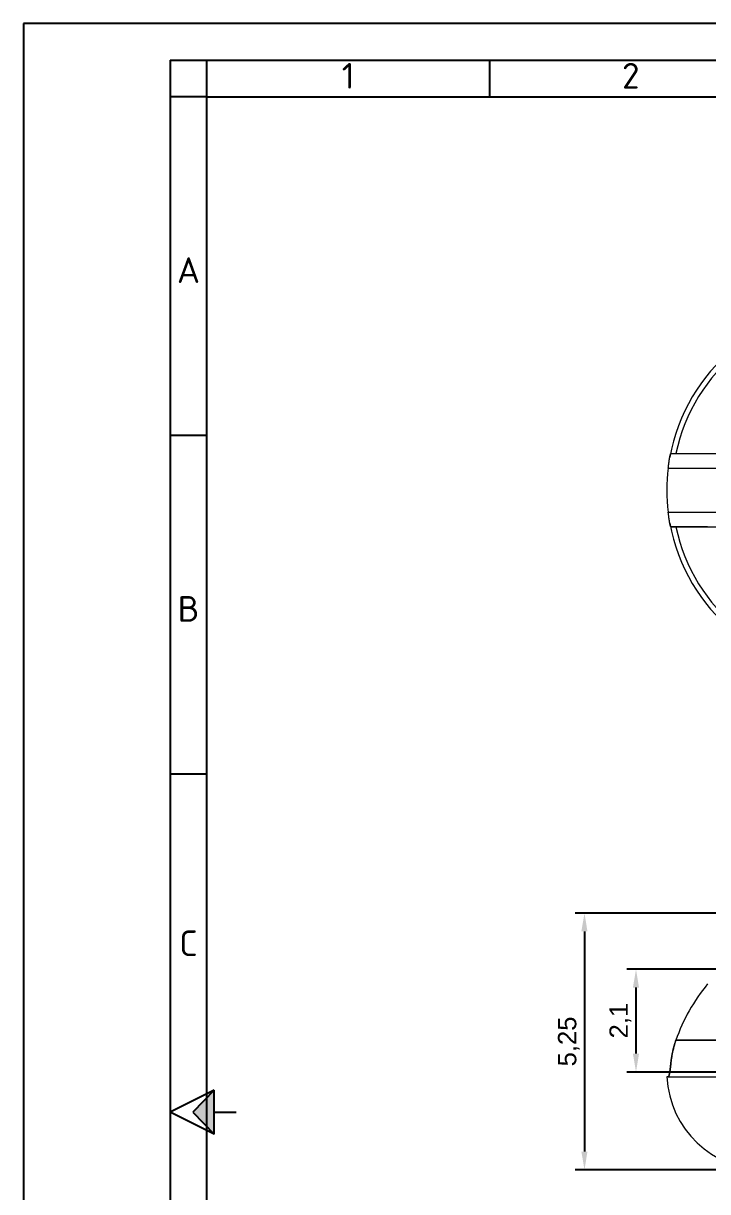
# Paper-space layout 'Presentación1' of a CAD drawing. Header units: millimetres. Extents: x 455 to 9071, y 15 to 4053.
# Drawn here: x 454.6 to 547.8, y 153.1 to 312.3 of the extents above; entities that cross this region are included whole.
import ezdxf

# ---------------------------------------------------------------- set-up
doc = ezdxf.new("R2010")
doc.units = ezdxf.units.MM
doc.layers.get('0').update_dxf_attribs({"color": 1})
doc.layers.add('Cotas', color=6, linetype='Continuous', lineweight=5)
for name, color, linetype in [('formato', 7, 'Continuous'), ('modulación', 6, 'Continuous'), ('modulación @ 1', 6, 'Continuous'), ('Márgenes', 1, 'Continuous'), ('rótulo', 1, 'Continuous')]:
    doc.layers.add(name, color=color, linetype=linetype)
doc.styles.get("Standard").update_dxf_attribs({"font": 'arial.ttf'})
doc.dimstyles.new('ISO-25', dxfattribs={"dimtxt": 2.5, "dimasz": 2.5, "dimexe": 1.25, "dimexo": 0.625, "dimtad": 1, "dimlfac": 0.15, "dimtxsty": 'Standard', "dimcen": 2.5, "dimadec": 0, "dimazin": 0, "dimtfac": 1, "dimtmove": 0, "dimatfit": 3, "dimfxl": 1, "dimarcsym": 0})

# ---------------------------------------------------------------- blocks, each defined once
blk = doc.blocks.new('flechacentr')
blk.add_hatch(color=6).paths.add_polyline_path([(6, -3), (6, 3), (3.08, 0)])
at = {"color": 6}
for p, q in [((6, 3), (0, 0)), ((6, 3), (3.08, 0)), ((6, -3), (6, 3)), ((6, -3), (0, 0)), ((3.08, 0), (6, -3)), ((6, 0), (9, 0))]:
    blk.add_line(p, q, dxfattribs=at)
blk = doc.blocks.new('BORDER')
for p, q in [((420, 297), (0, 297)), ((0, 297), (0, 0))]:
    blk.add_line(p, q)
blk = doc.blocks.new('*D6')
at = {"layer": 'Cotas', "color": 0, "lineweight": -2, "transparency": 16777216}
for p, q in [((566.59, 191.05), (529.75, 191.05)), ((531, 188.55), (531, 158.55)), ((566.59, 156.05), (529.75, 156.05))]:
    blk.add_line(p, q, dxfattribs=at)
at = {"layer": 'Cotas', "color": 0, "transparency": 16777216}
for points in [[(530.58, 188.55), (531.41, 188.55), (531, 191.05)], [(530.58, 158.55), (531.41, 158.55), (531, 156.05)]]:
    blk.add_solid(points, dxfattribs=at)
at = {"layer": 'Defpoints', "color": 0, "transparency": 16777216}
for p in [(567.22, 191.05, -2037.07), (531, 156.05), (567.22, 156.05, -2037.07)]:
    blk.add_point(p, dxfattribs=at)
at = {"layer": 'Cotas', "color": 0, "transparency": 16777216, "insert": (528.87, 173.55), "char_height": 2.5, "attachment_point": 5, "rotation": 90}
blk.add_mtext('5,25', dxfattribs=at)
blk = doc.blocks.new('*D11')
at = {"layer": 'Cotas', "color": 0, "lineweight": -2, "transparency": 16777216}
for p, q in [((567.92, 183.39), (536.77, 183.39)), ((538.02, 180.89), (538.02, 171.89)), ((567.92, 169.39), (536.77, 169.39))]:
    blk.add_line(p, q, dxfattribs=at)
at = {"layer": 'Cotas', "color": 0, "transparency": 16777216}
for points in [[(537.6, 180.89), (538.44, 180.89), (538.02, 183.39)], [(537.6, 171.89), (538.44, 171.89), (538.02, 169.39)]]:
    blk.add_solid(points, dxfattribs=at)
at = {"layer": 'Defpoints', "color": 0, "transparency": 16777216}
for p in [(568.55, 183.39, -2037.07), (538.02, 169.39), (568.55, 169.39, -2037.07)]:
    blk.add_point(p, dxfattribs=at)
at = {"layer": 'Cotas', "color": 0, "transparency": 16777216, "insert": (535.89, 176.39), "char_height": 2.5, "attachment_point": 5, "rotation": 90}
blk.add_mtext('2,1', dxfattribs=at)

psp = doc.layouts.new('Presentación1')

# ---------------------------------------------------------------- linework, layer by layer
at = {"linetype": 'Continuous', "lineweight": 15}
for p, q in [((542.788, 253.698, -2037.069), (549.627, 253.698, -2037.069)), ((543.456, 253.698, -2037.069), (547.779, 253.698, -2037.069)), ((542.412, 251.698, -2037.069), (549.163, 251.698, -2037.069)), ((542.412, 245.698, -2037.069), (549.163, 245.698, -2037.069)), ((542.788, 243.698, -2037.069), (549.627, 243.698, -2037.069)), ((547.779, 243.698, -2037.069), (543.456, 243.698, -2037.069)), ((543.456, 173.711, -2037.069), (567.215, 173.711, -2037.069)), ((567.215, 173.711, -2037.069), (543.456, 173.711, -2037.069)), ((542.412, 168.72, -2037.069), (542.232, 168.72, -2037.069)), ((542.412, 168.72, -2037.069), (549.163, 168.72, -2037.069))]:
    psp.add_line(p, q, dxfattribs=at)
for centre, radius, start, end in [((567.215, 248.698, -2037.069), 25, 90, 169.6529), ((567.215, 248.698, -2037.069), 24.279, 90, 168.11565), ((567.215, 248.698, -2037.069), 24.983, 173.10327, 186.89673), ((567.215, 248.698, -2037.069), 25, 190.3474, 270), ((567.215, 248.698, -2037.069), 24.279, 191.88435, 270), ((567.215, 165.387, -2037.069), 25.175, 140.53902, 160.69121), ((567.215, 165.387, -2037.069), 25.175, 140.53902, 160.69121), ((555.548, 169.387, -2037.069), 13.333, 182.86598, 270)]:
    psp.add_arc(centre, radius, start, end, dxfattribs=at)
for points, knots in [([(542.412, 251.698, -2037.069), (542.417, 251.736, -2037.069), (542.426, 251.812, -2037.069), (542.44, 251.925, -2037.069), (542.454, 252.037, -2037.069), (542.469, 252.148, -2037.069), (542.483, 252.258, -2037.069), (542.497, 252.366, -2037.069), (542.511, 252.471, -2037.069), (542.525, 252.574, -2037.069), (542.54, 252.675, -2037.069), (542.554, 252.773, -2037.069), (542.568, 252.866, -2037.069), (542.582, 252.957, -2037.069), (542.596, 253.042, -2037.069), (542.61, 253.124, -2037.069), (542.624, 253.202, -2037.069), (542.638, 253.274, -2037.069), (542.651, 253.342, -2037.069), (542.665, 253.404, -2037.069), (542.678, 253.46, -2037.069), (542.692, 253.511, -2037.069), (542.705, 253.556, -2037.069), (542.718, 253.595, -2037.069), (542.731, 253.628, -2037.069), (542.743, 253.655, -2037.069), (542.755, 253.674, -2037.069), (542.766, 253.688, -2037.069), (542.777, 253.697, -2037.069), (542.785, 253.698, -2037.069), (542.788, 253.698, -2037.069)], [0, 0, 0, 0, 0.0359973, 0.0721078, 0.1082762, 0.1444449, 0.1805559, 0.2165532, 0.2525496, 0.2886597, 0.3248272, 0.3609947, 0.3971047, 0.4331013, 0.4691058, 0.5052242, 0.5414004, 0.5775765, 0.6136948, 0.6496993, 0.6856704, 0.7217554, 0.7578983, 0.7940409, 0.8301255, 0.8660965, 0.8995494, 0.9330484, 0.9665472, 1, 1, 1, 1]), ([(542.788, 253.698, -2037.069), (542.797, 253.698, -2037.069), (542.814, 253.698, -2037.069), (542.846, 253.698, -2037.069), (542.879, 253.698, -2037.069), (542.912, 253.698, -2037.069), (542.945, 253.698, -2037.069), (542.98, 253.698, -2037.069), (543.021, 253.698, -2037.069), (543.071, 253.698, -2037.069), (543.13, 253.698, -2037.069), (543.191, 253.698, -2037.069), (543.254, 253.698, -2037.069), (543.317, 253.698, -2037.069), (543.385, 253.698, -2037.069), (543.432, 253.698, -2037.069), (543.456, 253.698, -2037.069)], [0, 0, 0, 0, 0.0790363, 0.1580792, 0.2371154, 0.2965098, 0.3559045, 0.4150681, 0.4742321, 0.5542617, 0.6342979, 0.7143274, 0.7857057, 0.8570834, 0.9285414, 1, 1, 1, 1]), ([(542.788, 243.698, -2037.069), (542.784, 243.699, -2037.069), (542.777, 243.7, -2037.069), (542.765, 243.71, -2037.069), (542.752, 243.726, -2037.069), (542.74, 243.749, -2037.069), (542.727, 243.777, -2037.069), (542.714, 243.811, -2037.069), (542.701, 243.852, -2037.069), (542.688, 243.899, -2037.069), (542.675, 243.951, -2037.069), (542.661, 244.009, -2037.069), (542.648, 244.072, -2037.069), (542.634, 244.14, -2037.069), (542.62, 244.214, -2037.069), (542.607, 244.292, -2037.069), (542.593, 244.375, -2037.069), (542.579, 244.462, -2037.069), (542.565, 244.553, -2037.069), (542.55, 244.647, -2037.069), (542.536, 244.745, -2037.069), (542.522, 244.847, -2037.069), (542.508, 244.951, -2037.069), (542.494, 245.057, -2037.069), (542.479, 245.165, -2037.069), (542.465, 245.273, -2037.069), (542.452, 245.38, -2037.069), (542.439, 245.486, -2037.069), (542.425, 245.592, -2037.069), (542.417, 245.663, -2037.069), (542.412, 245.698, -2037.069)], [0, 0, 0, 0, 0.0358743, 0.0718617, 0.107907, 0.1439527, 0.1799407, 0.2158157, 0.251687, 0.2876707, 0.3237119, 0.3597535, 0.3957376, 0.4316091, 0.4675439, 0.5035916, 0.539697, 0.5758025, 0.6118506, 0.6477856, 0.6837693, 0.7198663, 0.7560212, 0.7921758, 0.8282729, 0.8642565, 0.8981686, 0.9321283, 0.9660878, 1, 1, 1, 1]), ([(543.456, 243.698, -2037.069), (543.427, 243.698, -2037.069), (543.368, 243.698, -2037.069), (543.287, 243.698, -2037.069), (543.211, 243.698, -2037.069), (543.14, 243.698, -2037.069), (543.074, 243.698, -2037.069), (543.017, 243.698, -2037.069), (542.966, 243.698, -2037.069), (542.922, 243.698, -2037.069), (542.881, 243.698, -2037.069), (542.846, 243.698, -2037.069), (542.814, 243.698, -2037.069), (542.797, 243.698, -2037.069), (542.788, 243.698, -2037.069)], [0, 0, 0, 0, 0.0879762, 0.1759615, 0.2639377, 0.3522534, 0.4405785, 0.5288939, 0.6072889, 0.6856908, 0.7640858, 0.8427218, 0.9213641, 1, 1, 1, 1]), ([(543.456, 173.711, -2037.069), (543.427, 173.626, -2037.069), (543.368, 173.455, -2037.069), (543.287, 173.198, -2037.069), (543.211, 172.938, -2037.069), (543.14, 172.676, -2037.069), (543.074, 172.413, -2037.069), (543.017, 172.159, -2037.069), (542.966, 171.913, -2037.069), (542.922, 171.676, -2037.069), (542.881, 171.438, -2037.069), (542.846, 171.2, -2037.069), (542.814, 170.96, -2037.069), (542.797, 170.8, -2037.069), (542.788, 170.72, -2037.069)], [0, 0, 0, 0, 0.0879762, 0.1759615, 0.2639377, 0.3522534, 0.4405785, 0.5288939, 0.6072889, 0.6856908, 0.7640858, 0.8427218, 0.9213641, 1, 1, 1, 1]), ([(542.788, 170.72, -2037.069), (542.797, 170.8, -2037.069), (542.814, 170.961, -2037.069), (542.846, 171.202, -2037.069), (542.879, 171.422, -2037.069), (542.912, 171.622, -2037.069), (542.945, 171.801, -2037.069), (542.98, 171.98, -2037.069), (543.021, 172.179, -2037.069), (543.071, 172.398, -2037.069), (543.13, 172.636, -2037.069), (543.191, 172.865, -2037.069), (543.254, 173.085, -2037.069), (543.317, 173.295, -2037.069), (543.385, 173.503, -2037.069), (543.432, 173.642, -2037.069), (543.456, 173.711, -2037.069)], [0, 0, 0, 0, 0.0790363, 0.1580792, 0.2371154, 0.2965098, 0.3559045, 0.4150681, 0.4742321, 0.5542617, 0.6342979, 0.7143274, 0.7857057, 0.8570834, 0.9285414, 1, 1, 1, 1]), ([(542.788, 170.72, -2037.069), (542.785, 170.683, -2037.069), (542.777, 170.608, -2037.069), (542.765, 170.497, -2037.069), (542.753, 170.386, -2037.069), (542.74, 170.274, -2037.069), (542.727, 170.163, -2037.069), (542.714, 170.055, -2037.069), (542.701, 169.95, -2037.069), (542.688, 169.848, -2037.069), (542.675, 169.748, -2037.069), (542.662, 169.651, -2037.069), (542.648, 169.555, -2037.069), (542.634, 169.465, -2037.069), (542.621, 169.379, -2037.069), (542.607, 169.299, -2037.069), (542.593, 169.222, -2037.069), (542.579, 169.149, -2037.069), (542.565, 169.08, -2037.069), (542.551, 169.018, -2037.069), (542.537, 168.961, -2037.069), (542.522, 168.911, -2037.069), (542.508, 168.865, -2037.069), (542.494, 168.826, -2037.069), (542.48, 168.792, -2037.069), (542.465, 168.765, -2037.069), (542.452, 168.745, -2037.069), (542.439, 168.731, -2037.069), (542.426, 168.722, -2037.069), (542.417, 168.721, -2037.069), (542.412, 168.72, -2037.069)], [0, 0, 0, 0, 0.0354442, 0.0709158, 0.1063599, 0.1428356, 0.1793411, 0.2158169, 0.2512601, 0.2867308, 0.3221741, 0.3586435, 0.3951421, 0.4316115, 0.4671173, 0.5026505, 0.5381563, 0.5746907, 0.6112549, 0.6477893, 0.6833429, 0.7189237, 0.7544773, 0.7910622, 0.8276767, 0.8642614, 0.8980059, 0.9317502, 0.9658749, 1, 1, 1, 1]), ([(542.412, 168.72, -2037.069), (542.416, 168.72, -2037.069), (542.423, 168.721, -2037.069), (542.433, 168.726, -2037.069), (542.443, 168.735, -2037.069), (542.454, 168.748, -2037.069), (542.464, 168.764, -2037.069), (542.475, 168.783, -2037.069), (542.486, 168.807, -2037.069), (542.497, 168.834, -2037.069), (542.507, 168.863, -2037.069), (542.519, 168.9, -2037.069), (542.532, 168.945, -2037.069), (542.546, 169, -2037.069), (542.559, 169.056, -2037.069), (542.571, 169.111, -2037.069), (542.582, 169.164, -2037.069), (542.592, 169.218, -2037.069), (542.603, 169.275, -2037.069), (542.613, 169.334, -2037.069), (542.623, 169.396, -2037.069), (542.634, 169.462, -2037.069), (542.644, 169.53, -2037.069), (542.654, 169.6, -2037.069), (542.665, 169.672, -2037.069), (542.675, 169.745, -2037.069), (542.686, 169.828, -2037.069), (542.698, 169.921, -2037.069), (542.711, 170.027, -2037.069), (542.723, 170.126, -2037.069), (542.734, 170.217, -2037.069), (542.744, 170.308, -2037.069), (542.755, 170.405, -2037.069), (542.766, 170.509, -2037.069), (542.777, 170.614, -2037.069), (542.785, 170.685, -2037.069), (542.788, 170.72, -2037.069)], [0, 0, 0, 0, 0.02658947, 0.05317898, 0.07995322, 0.10672778, 0.13408468, 0.16144197, 0.18900042, 0.21655896, 0.24314811, 0.26973775, 0.30581254, 0.34191616, 0.37799129, 0.40554873, 0.43310623, 0.45970049, 0.48629493, 0.51307454, 0.53985391, 0.56721701, 0.59458019, 0.62214502, 0.64971021, 0.67627928, 0.70284856, 0.73889839, 0.77497678, 0.81102648, 0.83856661, 0.86610672, 0.89935075, 0.93282325, 0.96629578, 1, 1, 1, 1])]:
    psp.add_open_spline(points, degree=3, knots=knots, dxfattribs=at)
at = {"layer": 'modulación'}
for p, q in [((474.557, 307.324), (869.557, 307.324)), ((474.557, 307.324), (474.557, 20.324)), ((479.558, 302.324), (479.558, 307.324)), ((518.057, 307.324), (518.057, 302.324)), ((479.558, 302.324), (474.558, 302.324)), ((479.558, 256.157), (474.558, 256.157)), ((479.558, 209.991), (474.558, 209.991))]:
    psp.add_line(p, q, dxfattribs=at)
at = {"layer": 'Márgenes'}
psp.add_line((479.557, 25.324), (479.557, 302.324), dxfattribs=at)
at = {"layer": 'rótulo', "linetype": 'Continuous'}
psp.add_line((479.557, 302.324), (864.557, 302.324), dxfattribs=at)

# ---------------------------------------------------------------- block references
at = {"layer": 'formato'}
psp.add_blockref('BORDER', (454.557, 15.324), dxfattribs=at)
at = {"layer": 'modulación'}
psp.add_blockref('flechacentr', (474.557, 163.897), dxfattribs=at)

# ---------------------------------------------------------------- texts
at = {"layer": 'modulación', "char_height": 3.5, "width": 5, "attachment_point": 5}
for s, insert in [('{\\fISOCPEUR|b0|i0|c0|p34;A}', (477.058, 278.684)), ('{\\fISOCPEUR|b0|i0|c0|p34;B}', (477.058, 232.518)), ('{\\fISOCPEUR|b0|i0|c0|p34;C}', (477.058, 186.944))]:
    psp.add_mtext(s, dxfattribs=dict(at, insert=insert))
at = {"layer": 'modulación @ 1', "char_height": 3.5, "width": 38.49893, "attachment_point": 5}
for s, insert in [('{\\fISOCPEUR|b0|i0|c0|p34;1}', (498.808, 305.178)), ('{\\fISOCPEUR|b0|i0|c0|p34;2}', (537.307, 305.178))]:
    psp.add_mtext(s, dxfattribs=dict(at, insert=insert))

# ---------------------------------------------------------------- dimensions: what is measured, and where the dimension line sits
at = {"layer": 'Cotas'}
dim = psp.add_linear_dim(base=(530.996, 156.053), p1=(567.215, 191.053, -2037.069), p2=(567.215, 156.053, -2037.069), angle=90, dimstyle='ISO-25', dxfattribs=at)
dim.commit()
dim.dimension.update_dxf_attribs({"geometry": '*D6', "text_midpoint": (530.996, 173.553), "dimtype": 160})
dim = psp.add_linear_dim(base=(538.021, 169.387), p1=(568.548, 183.387, -2037.069), p2=(568.548, 169.387, -2037.069), angle=90, dimstyle='ISO-25', dxfattribs=at)
dim.commit()
dim.dimension.update_dxf_attribs({"geometry": '*D11', "text_midpoint": (535.893, 176.387)})

doc.saveas('drawing.dxf')
